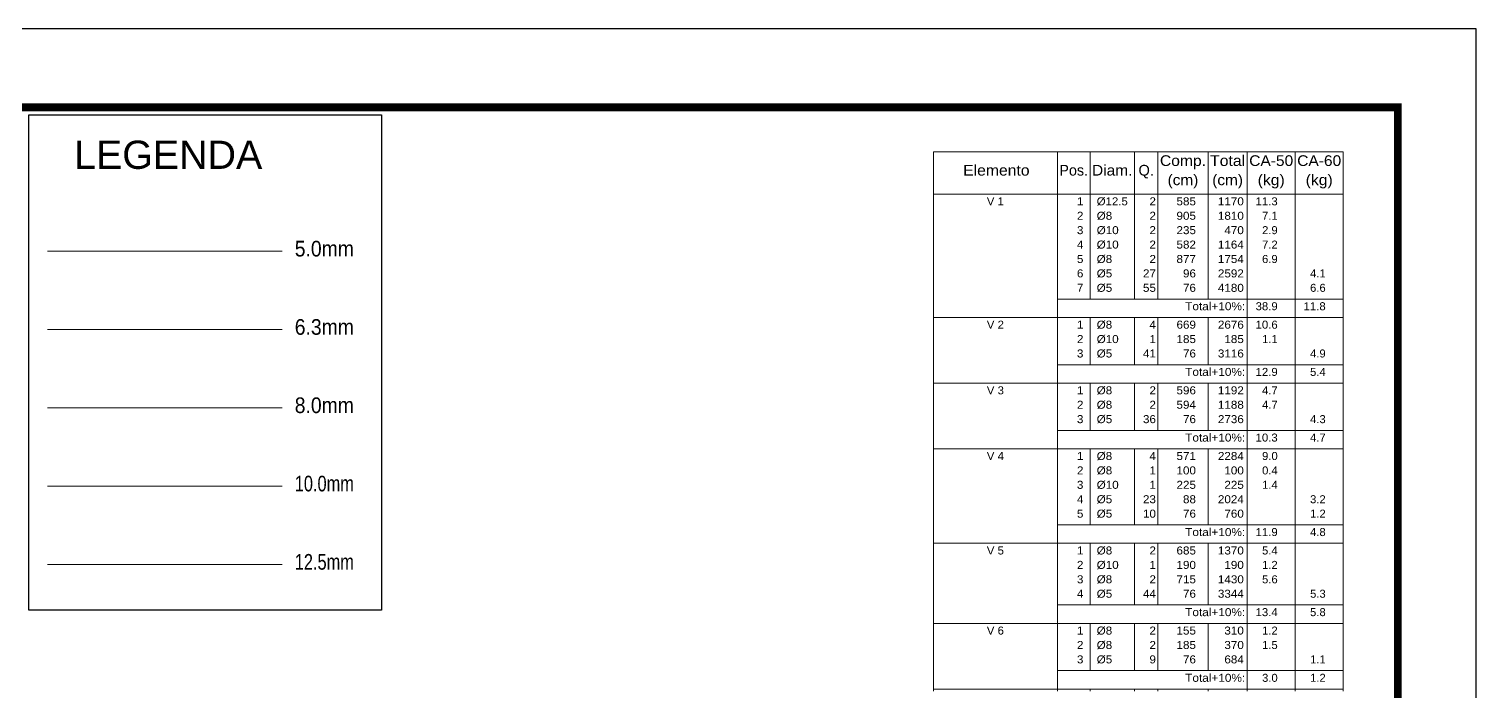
# Model space of a CAD drawing. Header units: centimetres. Extents: x 3194 to 3278, y -951 to -517.
# Drawn here: x 3259.92 to 3278.42, y -525.27 to -516.81 of the extents above; entities that cross this region are included whole.
import ezdxf
from ezdxf.enums import TextEntityAlignment as Align

# ---------------------------------------------------------------- set-up
doc = ezdxf.new("R2010")
doc.units = ezdxf.units.CM
for name, color, linetype, lineweight in [('ARM_LONGITUDINAL_Ø10', 33, 'Continuous', 9), ('ARM_LONGITUDINAL_Ø12_5', 34, 'Continuous', 9), ('ARM_LONGITUDINAL_Ø6_3', 31, 'Continuous', 9), ('ARM_LONGITUDINAL_Ø8', 32, 'Continuous', 9), ('ARM_TRANSVERSAL_Ø5', 120, 'Continuous', 9), ('TABELAS', 7, 'Continuous', 0), ('TEXTO_TABELAS', 7, 'Continuous', 0)]:
    doc.layers.add(name, color=color, linetype=linetype, lineweight=lineweight)
doc.layers.add('ARQ-FOLHA', color=7, linetype='Continuous')
doc.layers.add('Camada 1', color=7, linetype='Continuous')
doc.styles.add('CYPETXT', font='arial.ttf', dxfattribs={"height": 0.2})
doc.styles.add('TQS_ARIAL', font='arial.ttf')

# ---------------------------------------------------------------- blocks, each defined once
blk = doc.blocks.new('FOLHA A1')
at = {"layer": 'ARQ-FOLHA'}
for p, q in [((841, 0), (0, 0)), ((841, -594), (841, 0))]:
    blk.add_line(p, q, dxfattribs=at)
at = {"layer": 'ARQ-FOLHA', "const_width": 1}
blk.add_lwpolyline([(25, -10), (25, -584), (831, -584), (831, -10), (25, -10)], dxfattribs=at)

msp = doc.modelspace()

# ---------------------------------------------------------------- linework, layer by layer
msp.add_lwpolyline([(3259.9194, -517.90789), (3264.42772, -517.90789), (3264.42772, -524.23771), (3259.9194, -524.23771)], close=True)
at = {"layer": 'ARM_LONGITUDINAL_Ø10'}
msp.add_line((3260.15866, -522.65204), (3263.15866, -522.65204), dxfattribs=at)
at = {"layer": 'ARM_LONGITUDINAL_Ø12_5'}
msp.add_line((3260.15866, -523.65204), (3263.15866, -523.65204), dxfattribs=at)
at = {"layer": 'ARM_LONGITUDINAL_Ø6_3'}
msp.add_line((3260.15866, -520.65204), (3263.15866, -520.65204), dxfattribs=at)
at = {"layer": 'ARM_LONGITUDINAL_Ø8'}
msp.add_line((3260.15866, -521.65204), (3263.15866, -521.65204), dxfattribs=at)
at = {"layer": 'ARM_TRANSVERSAL_Ø5'}
msp.add_line((3260.15866, -519.65204), (3263.15866, -519.65204), dxfattribs=at)
at = {"layer": 'TABELAS'}
for p, q in [((3271.48162, -518.94779), (3271.48162, -518.38017)), ((3271.48162, -518.38017), (3276.7211, -518.38017)), ((3273.06686, -518.94779), (3273.06686, -518.38017)), ((3273.48414, -518.94779), (3273.48414, -518.38017)), ((3274.05278, -518.94779), (3274.05278, -518.38017)), ((3274.35244, -518.94779), (3274.35244, -518.38017)), ((3274.99268, -518.94779), (3274.99268, -518.38017)), ((3275.49382, -518.94779), (3275.49382, -518.38017)), ((3276.10746, -518.94779), (3276.10746, -518.38017)), ((3276.7211, -518.94779), (3276.7211, -518.38017)), ((3271.48162, -518.92222), (3276.7211, -518.92222)), ((3271.48162, -520.47167), (3271.48162, -518.94779)), ((3273.06686, -520.47167), (3273.06686, -518.94779)), ((3273.48414, -520.26201), (3273.48414, -518.94779)), ((3274.05278, -520.26201), (3274.05278, -518.94779)), ((3274.35244, -520.26201), (3274.35244, -518.94779)), ((3274.99268, -520.26201), (3274.99268, -518.94779)), ((3275.49382, -520.47167), (3275.49382, -518.94779)), ((3276.10746, -520.47167), (3276.10746, -518.94779)), ((3276.7211, -520.47167), (3276.7211, -518.94779)), ((3273.06686, -520.26201), (3276.7211, -520.26201)), ((3271.48162, -520.52281), (3271.48162, -520.47167)), ((3271.48162, -520.49724), (3276.7211, -520.49724)), ((3271.48162, -521.31032), (3271.48162, -520.52281)), ((3273.06686, -520.52281), (3273.06686, -520.47167)), ((3273.06686, -521.31032), (3273.06686, -520.52281)), ((3273.48414, -520.52281), (3273.48414, -520.49724)), ((3273.48414, -521.10066), (3273.48414, -520.52281)), ((3274.05278, -520.52281), (3274.05278, -520.49724)), ((3274.05278, -521.10066), (3274.05278, -520.52281)), ((3274.35244, -520.52281), (3274.35244, -520.49724)), ((3274.35244, -521.10066), (3274.35244, -520.52281)), ((3274.99268, -520.52281), (3274.99268, -520.49724)), ((3274.99268, -521.10066), (3274.99268, -520.52281)), ((3275.49382, -520.52281), (3275.49382, -520.47167)), ((3275.49382, -521.31032), (3275.49382, -520.52281)), ((3276.10746, -520.52281), (3276.10746, -520.47167)), ((3276.10746, -521.31032), (3276.10746, -520.52281)), ((3276.7211, -520.52281), (3276.7211, -520.47167)), ((3276.7211, -521.31032), (3276.7211, -520.52281)), ((3273.06686, -521.10066), (3276.7211, -521.10066)), ((3271.48162, -521.36145), (3271.48162, -521.31032)), ((3273.06686, -521.36145), (3273.06686, -521.31032)), ((3275.49382, -521.36145), (3275.49382, -521.31032)), ((3276.10746, -521.36145), (3276.10746, -521.31032)), ((3276.7211, -521.36145), (3276.7211, -521.31032)), ((3271.48162, -521.33589), (3276.7211, -521.33589)), ((3271.48162, -522.14896), (3271.48162, -521.36145)), ((3273.06686, -522.14896), (3273.06686, -521.36145)), ((3273.48414, -521.36145), (3273.48414, -521.33589)), ((3273.48414, -521.9393), (3273.48414, -521.36145)), ((3274.05278, -521.36145), (3274.05278, -521.33589)), ((3274.05278, -521.9393), (3274.05278, -521.36145)), ((3274.35244, -521.36145), (3274.35244, -521.33589)), ((3274.35244, -521.9393), (3274.35244, -521.36145)), ((3274.99268, -521.36145), (3274.99268, -521.33589)), ((3274.99268, -521.9393), (3274.99268, -521.36145)), ((3275.49382, -522.14896), (3275.49382, -521.36145)), ((3276.10746, -522.14896), (3276.10746, -521.36145)), ((3276.7211, -522.14896), (3276.7211, -521.36145)), ((3273.06686, -521.9393), (3276.7211, -521.9393)), ((3271.48162, -522.2001), (3271.48162, -522.14896)), ((3271.48162, -522.17453), (3276.7211, -522.17453)), ((3271.48162, -523.35579), (3271.48162, -522.2001)), ((3273.06686, -522.2001), (3273.06686, -522.14896)), ((3273.06686, -523.35579), (3273.06686, -522.2001)), ((3273.48414, -522.2001), (3273.48414, -522.17453)), ((3273.48414, -523.14613), (3273.48414, -522.2001)), ((3274.05278, -522.2001), (3274.05278, -522.17453)), ((3274.05278, -523.14613), (3274.05278, -522.2001)), ((3274.35244, -522.2001), (3274.35244, -522.17453)), ((3274.35244, -523.14613), (3274.35244, -522.2001)), ((3274.99268, -522.2001), (3274.99268, -522.17453)), ((3274.99268, -523.14613), (3274.99268, -522.2001)), ((3275.49382, -522.2001), (3275.49382, -522.14896)), ((3275.49382, -523.35579), (3275.49382, -522.2001)), ((3276.10746, -522.2001), (3276.10746, -522.14896)), ((3276.10746, -523.35579), (3276.10746, -522.2001)), ((3276.7211, -522.2001), (3276.7211, -522.14896)), ((3276.7211, -523.35579), (3276.7211, -522.2001)), ((3273.06686, -523.14613), (3276.7211, -523.14613)), ((3271.48162, -523.40693), (3271.48162, -523.35579)), ((3273.06686, -523.40693), (3273.06686, -523.35579)), ((3275.49382, -523.40693), (3275.49382, -523.35579)), ((3276.10746, -523.40693), (3276.10746, -523.35579)), ((3276.7211, -523.40693), (3276.7211, -523.35579)), ((3271.48162, -523.38136), (3276.7211, -523.38136)), ((3271.48162, -524.37853), (3271.48162, -523.40693)), ((3273.06686, -524.37853), (3273.06686, -523.40693)), ((3273.48414, -523.40693), (3273.48414, -523.38136)), ((3273.48414, -524.16887), (3273.48414, -523.40693)), ((3274.05278, -523.40693), (3274.05278, -523.38136)), ((3274.05278, -524.16887), (3274.05278, -523.40693)), ((3274.35244, -523.40693), (3274.35244, -523.38136)), ((3274.35244, -524.16887), (3274.35244, -523.40693)), ((3274.99268, -523.40693), (3274.99268, -523.38136)), ((3274.99268, -524.16887), (3274.99268, -523.40693)), ((3275.49382, -524.37853), (3275.49382, -523.40693)), ((3276.10746, -524.37853), (3276.10746, -523.40693)), ((3276.7211, -524.37853), (3276.7211, -523.40693)), ((3273.06686, -524.16887), (3276.7211, -524.16887)), ((3271.48162, -524.42967), (3271.48162, -524.37853)), ((3271.48162, -524.4041), (3276.7211, -524.4041)), ((3271.48162, -525.21718), (3271.48162, -524.42967)), ((3273.06686, -524.42967), (3273.06686, -524.37853)), ((3273.06686, -525.21718), (3273.06686, -524.42967)), ((3273.48414, -524.42967), (3273.48414, -524.4041)), ((3273.48414, -525.00751), (3273.48414, -524.42967)), ((3274.05278, -524.42967), (3274.05278, -524.4041)), ((3274.05278, -525.00751), (3274.05278, -524.42967)), ((3274.35244, -524.42967), (3274.35244, -524.4041)), ((3274.35244, -525.00751), (3274.35244, -524.42967)), ((3274.99268, -524.42967), (3274.99268, -524.4041)), ((3274.99268, -525.00751), (3274.99268, -524.42967)), ((3275.49382, -524.42967), (3275.49382, -524.37853)), ((3275.49382, -525.21718), (3275.49382, -524.42967)), ((3276.10746, -524.42967), (3276.10746, -524.37853)), ((3276.10746, -525.21718), (3276.10746, -524.42967)), ((3276.7211, -524.42967), (3276.7211, -524.37853)), ((3276.7211, -525.21718), (3276.7211, -524.42967)), ((3273.06686, -525.00751), (3276.7211, -525.00751)), ((3271.48162, -525.26831), (3271.48162, -525.21718)), ((3271.48162, -525.24274), (3276.7211, -525.24274)), ((3273.06686, -525.26831), (3273.06686, -525.21718)), ((3273.48414, -525.26831), (3273.48414, -525.24274)), ((3274.05278, -525.26831), (3274.05278, -525.24274)), ((3274.35244, -525.26831), (3274.35244, -525.24274)), ((3274.99268, -525.26831), (3274.99268, -525.24274)), ((3275.49382, -525.26831), (3275.49382, -525.21718)), ((3276.10746, -525.26831), (3276.10746, -525.21718)), ((3276.7211, -525.26831), (3276.7211, -525.21718))]:
    msp.add_line(p, q, dxfattribs=at)

# ---------------------------------------------------------------- block references
at = {"layer": 'ARQ-FOLHA', "xscale": 0.1, "yscale": 0.1, "zscale": 0.1}
msp.add_blockref('FOLHA A1', (3194.3194, -516.813), dxfattribs=at)

# ---------------------------------------------------------------- texts
at = {"style": 'CYPETXT'}
for s, width, p, p2 in [('5.0mm', 0.885362, (3263.31749, -519.71859), (3264.07349, -519.71859)), ('6.3mm', 0.885362, (3263.31749, -520.71859), (3264.07349, -520.71859)), ('8.0mm', 0.885362, (3263.31749, -521.71859), (3264.07349, -521.71859)), ('10.0mm', 0.749051, (3263.31749, -522.71859), (3264.07349, -522.71859)), ('12.5mm', 0.749051, (3263.31749, -523.71859), (3264.07349, -523.71859))]:
    msp.add_text(s, height=0.2, dxfattribs=dict(at, width=width)).set_placement(p, p2, align=Align.FIT)
at = {"layer": 'Camada 1', "color": 0, "lineweight": 25, "style": 'TQS_ARIAL'}
msp.add_text('LEGENDA', height=0.360425, dxfattribs=at).set_placement((3260.4964, -518.59968))
at = {"layer": 'TEXTO_TABELAS', "style": 'CYPETXT'}
for s, height, width, p, p2 in [('Elemento', 0.136365, 1.054768, (3271.86259, -518.68529), (3272.71146, -518.68529)), ('Pos.', 0.136365, 0.96052, (3273.09243, -518.68529), (3273.45857, -518.68529)), ('Diam.', 0.136365, 1.04029, (3273.50971, -518.68529), (3274.02721, -518.68529)), ('Q.', 0.136365, 0.9866, (3274.10341, -518.68529), (3274.30182, -518.68529)), ('Comp.', 0.136365, 1.04992, (3274.37801, -518.56256), (3274.96711, -518.56256)), ('Total', 0.136365, 1.062552, (3275.01825, -518.56256), (3275.46825, -518.56256)), ('CA-50', 0.136365, 1.041731, (3275.51939, -518.56256), (3276.08189, -518.56256)), ('CA-60', 0.136365, 1.041731, (3276.13303, -518.56256), (3276.69554, -518.56256)), ('(cm)', 0.136365, 1.031285, (3274.4762, -518.80802), (3274.86893, -518.80802)), ('(cm)', 0.136365, 1.031285, (3275.04688, -518.80802), (3275.43961, -518.80802)), ('(kg)', 0.136365, 1.053675, (3275.6278, -518.80802), (3275.97348, -518.80802)), ('(kg)', 0.136365, 1.053675, (3276.24144, -518.80802), (3276.58713, -518.80802)), ('V 1', 0.102274, 1.022957, (3272.16455, -519.06541), (3272.38393, -519.06541)), ('1', 0.10227, 1.042546, (3273.31692, -519.06541), (3273.39976, -519.06541)), ('%%c12.5', 0.102274, 1.020866, (3273.56979, -519.06541), (3273.96713, -519.06541)), ('2', 0.10227, 1.042546, (3274.24403, -519.06541), (3274.32688, -519.06541)), ('585', 0.102274, 1.042546, (3274.58972, -519.06541), (3274.83824, -519.06541)), ('1170', 0.102274, 1.042546, (3275.11899, -519.06541), (3275.45035, -519.06541)), ('11.3', 0.102274, 1.015093, (3275.60121, -519.06541), (3275.88348, -519.06541)), ('2', 0.10227, 1.042546, (3273.31692, -519.2495), (3273.39976, -519.2495)), ('%%c8', 0.102274, 1.038327, (3273.56979, -519.2495), (3273.76769, -519.2495)), ('2', 0.10227, 1.042546, (3274.24403, -519.2495), (3274.32688, -519.2495)), ('905', 0.102274, 1.042546, (3274.58972, -519.2495), (3274.83824, -519.2495)), ('1810', 0.102274, 1.042546, (3275.11899, -519.2495), (3275.45035, -519.2495)), ('7.1', 0.102274, 1.00411, (3275.68405, -519.2495), (3275.88348, -519.2495)), ('3', 0.10227, 1.042546, (3273.31692, -519.43359), (3273.39976, -519.43359)), ('%%c10', 0.102274, 1.039569, (3273.56979, -519.43359), (3273.85054, -519.43359)), ('2', 0.10227, 1.042546, (3274.24403, -519.43359), (3274.32688, -519.43359)), ('235', 0.102274, 1.042546, (3274.58972, -519.43359), (3274.83824, -519.43359)), ('470', 0.102274, 1.042546, (3275.20183, -519.43359), (3275.45035, -519.43359)), ('2.9', 0.102274, 1.00411, (3275.68405, -519.43359), (3275.88348, -519.43359)), ('4', 0.10227, 1.042546, (3273.31692, -519.61769), (3273.39976, -519.61769)), ('%%c10', 0.102274, 1.039569, (3273.56979, -519.61769), (3273.85054, -519.61769)), ('2', 0.10227, 1.042546, (3274.24403, -519.61769), (3274.32688, -519.61769)), ('582', 0.102274, 1.042546, (3274.58972, -519.61769), (3274.83824, -519.61769)), ('1164', 0.102274, 1.042546, (3275.11899, -519.61769), (3275.45035, -519.61769)), ('7.2', 0.102274, 1.00411, (3275.68405, -519.61769), (3275.88348, -519.61769)), ('5', 0.10227, 1.042546, (3273.31692, -519.80178), (3273.39976, -519.80178)), ('%%c8', 0.102274, 1.038327, (3273.56979, -519.80178), (3273.76769, -519.80178)), ('2', 0.10227, 1.042546, (3274.24403, -519.80178), (3274.32688, -519.80178)), ('877', 0.102274, 1.042546, (3274.58972, -519.80178), (3274.83824, -519.80178)), ('1754', 0.102274, 1.042546, (3275.11899, -519.80178), (3275.45035, -519.80178)), ('6.9', 0.102274, 1.00411, (3275.68405, -519.80178), (3275.88348, -519.80178)), ('6', 0.10227, 1.042546, (3273.31692, -519.98587), (3273.39976, -519.98587)), ('%%c5', 0.102274, 1.038327, (3273.56979, -519.98587), (3273.76769, -519.98587)), ('27', 0.102274, 1.042546, (3274.16119, -519.98587), (3274.32688, -519.98587)), ('96', 0.102274, 1.042546, (3274.67256, -519.98587), (3274.83824, -519.98587)), ('2592', 0.102274, 1.042546, (3275.11899, -519.98587), (3275.45035, -519.98587)), ('4.1', 0.102274, 1.00411, (3276.29769, -519.98587), (3276.49713, -519.98587)), ('7', 0.10227, 1.042546, (3273.31692, -520.16996), (3273.39976, -520.16996)), ('%%c5', 0.102274, 1.038327, (3273.56979, -520.16996), (3273.76769, -520.16996)), ('55', 0.102274, 1.042546, (3274.16119, -520.16996), (3274.32688, -520.16996)), ('76', 0.102274, 1.042546, (3274.67256, -520.16996), (3274.83824, -520.16996)), ('4180', 0.102274, 1.042546, (3275.11899, -520.16996), (3275.45035, -520.16996)), ('6.6', 0.102274, 1.00411, (3276.29769, -520.16996), (3276.49713, -520.16996)), ('Total+10%:', 0.102274, 1.055486, (3274.7012, -520.40519), (3275.46825, -520.40519)), ('38.9', 0.102274, 1.015093, (3275.60121, -520.40519), (3275.88348, -520.40519)), ('11.8', 0.102274, 1.015093, (3276.21485, -520.40519), (3276.49713, -520.40519)), ('V 2', 0.102274, 1.022957, (3272.16455, -520.64042), (3272.38393, -520.64042)), ('1', 0.10227, 1.042546, (3273.31692, -520.64042), (3273.39976, -520.64042)), ('%%c8', 0.102274, 1.038327, (3273.56979, -520.64042), (3273.76769, -520.64042)), ('4', 0.10227, 1.042546, (3274.24403, -520.64042), (3274.32688, -520.64042)), ('669', 0.102274, 1.042546, (3274.58972, -520.64042), (3274.83824, -520.64042)), ('2676', 0.102274, 1.042546, (3275.11899, -520.64042), (3275.45035, -520.64042)), ('10.6', 0.102274, 1.015093, (3275.60121, -520.64042), (3275.88348, -520.64042)), ('2', 0.10227, 1.042546, (3273.31692, -520.82452), (3273.39976, -520.82452)), ('%%c10', 0.102274, 1.039569, (3273.56979, -520.82452), (3273.85054, -520.82452)), ('1', 0.10227, 1.042546, (3274.24403, -520.82452), (3274.32688, -520.82452)), ('185', 0.102274, 1.042546, (3274.58972, -520.82452), (3274.83824, -520.82452)), ('185', 0.102274, 1.042546, (3275.20183, -520.82452), (3275.45035, -520.82452)), ('1.1', 0.102274, 1.00411, (3275.68405, -520.82452), (3275.88348, -520.82452)), ('3', 0.10227, 1.042546, (3273.31692, -521.00861), (3273.39976, -521.00861)), ('%%c5', 0.102274, 1.038327, (3273.56979, -521.00861), (3273.76769, -521.00861)), ('41', 0.102274, 1.042546, (3274.16119, -521.00861), (3274.32688, -521.00861)), ('76', 0.102274, 1.042546, (3274.67256, -521.00861), (3274.83824, -521.00861)), ('3116', 0.102274, 1.042546, (3275.11899, -521.00861), (3275.45035, -521.00861)), ('4.9', 0.102274, 1.00411, (3276.29769, -521.00861), (3276.49713, -521.00861)), ('Total+10%:', 0.102274, 1.055486, (3274.7012, -521.24384), (3275.46825, -521.24384)), ('12.9', 0.102274, 1.015093, (3275.60121, -521.24384), (3275.88348, -521.24384)), ('5.4', 0.102274, 1.00411, (3276.29769, -521.24384), (3276.49713, -521.24384)), ('V 3', 0.102274, 1.022957, (3272.16455, -521.47907), (3272.38393, -521.47907)), ('1', 0.10227, 1.042546, (3273.31692, -521.47907), (3273.39976, -521.47907)), ('%%c8', 0.102274, 1.038327, (3273.56979, -521.47907), (3273.76769, -521.47907)), ('2', 0.10227, 1.042546, (3274.24403, -521.47907), (3274.32688, -521.47907)), ('596', 0.102274, 1.042546, (3274.58972, -521.47907), (3274.83824, -521.47907)), ('1192', 0.102274, 1.042546, (3275.11899, -521.47907), (3275.45035, -521.47907)), ('4.7', 0.102274, 1.00411, (3275.68405, -521.47907), (3275.88348, -521.47907)), ('2', 0.10227, 1.042546, (3273.31692, -521.66316), (3273.39976, -521.66316)), ('%%c8', 0.102274, 1.038327, (3273.56979, -521.66316), (3273.76769, -521.66316)), ('2', 0.10227, 1.042546, (3274.24403, -521.66316), (3274.32688, -521.66316)), ('594', 0.102274, 1.042546, (3274.58972, -521.66316), (3274.83824, -521.66316)), ('1188', 0.102274, 1.042546, (3275.11899, -521.66316), (3275.45035, -521.66316)), ('4.7', 0.102274, 1.00411, (3275.68405, -521.66316), (3275.88348, -521.66316)), ('3', 0.10227, 1.042546, (3273.31692, -521.84725), (3273.39976, -521.84725)), ('%%c5', 0.102274, 1.038327, (3273.56979, -521.84725), (3273.76769, -521.84725)), ('36', 0.102274, 1.042546, (3274.16119, -521.84725), (3274.32688, -521.84725)), ('76', 0.102274, 1.042546, (3274.67256, -521.84725), (3274.83824, -521.84725)), ('2736', 0.102274, 1.042546, (3275.11899, -521.84725), (3275.45035, -521.84725)), ('4.3', 0.102274, 1.00411, (3276.29769, -521.84725), (3276.49713, -521.84725)), ('Total+10%:', 0.102274, 1.055486, (3274.7012, -522.08248), (3275.46825, -522.08248)), ('10.3', 0.102274, 1.015093, (3275.60121, -522.08248), (3275.88348, -522.08248)), ('4.7', 0.102274, 1.00411, (3276.29769, -522.08248), (3276.49713, -522.08248)), ('V 4', 0.102274, 1.022957, (3272.16455, -522.31771), (3272.38393, -522.31771)), ('1', 0.10227, 1.042546, (3273.31692, -522.31771), (3273.39976, -522.31771)), ('%%c8', 0.102274, 1.038327, (3273.56979, -522.31771), (3273.76769, -522.31771)), ('4', 0.10227, 1.042546, (3274.24403, -522.31771), (3274.32688, -522.31771)), ('571', 0.102274, 1.042546, (3274.58972, -522.31771), (3274.83824, -522.31771)), ('2284', 0.102274, 1.042546, (3275.11899, -522.31771), (3275.45035, -522.31771)), ('9.0', 0.102274, 1.00411, (3275.68405, -522.31771), (3275.88348, -522.31771)), ('2', 0.10227, 1.042546, (3273.31692, -522.50181), (3273.39976, -522.50181)), ('%%c8', 0.102274, 1.038327, (3273.56979, -522.50181), (3273.76769, -522.50181)), ('1', 0.10227, 1.042546, (3274.24403, -522.50181), (3274.32688, -522.50181)), ('100', 0.102274, 1.042546, (3274.58972, -522.50181), (3274.83824, -522.50181)), ('100', 0.102274, 1.042546, (3275.20183, -522.50181), (3275.45035, -522.50181)), ('0.4', 0.102274, 1.00411, (3275.68405, -522.50181), (3275.88348, -522.50181)), ('3', 0.10227, 1.042546, (3273.31692, -522.6859), (3273.39976, -522.6859)), ('%%c10', 0.102274, 1.039569, (3273.56979, -522.6859), (3273.85054, -522.6859)), ('1', 0.10227, 1.042546, (3274.24403, -522.6859), (3274.32688, -522.6859)), ('225', 0.102274, 1.042546, (3274.58972, -522.6859), (3274.83824, -522.6859)), ('225', 0.102274, 1.042546, (3275.20183, -522.6859), (3275.45035, -522.6859)), ('1.4', 0.102274, 1.00411, (3275.68405, -522.6859), (3275.88348, -522.6859)), ('4', 0.10227, 1.042546, (3273.31692, -522.86999), (3273.39976, -522.86999)), ('%%c5', 0.102274, 1.038327, (3273.56979, -522.86999), (3273.76769, -522.86999)), ('23', 0.102274, 1.042546, (3274.16119, -522.86999), (3274.32688, -522.86999)), ('88', 0.102274, 1.042546, (3274.67256, -522.86999), (3274.83824, -522.86999)), ('2024', 0.102274, 1.042546, (3275.11899, -522.86999), (3275.45035, -522.86999)), ('3.2', 0.102274, 1.00411, (3276.29769, -522.86999), (3276.49713, -522.86999)), ('5', 0.10227, 1.042546, (3273.31692, -523.05409), (3273.39976, -523.05409)), ('%%c5', 0.102274, 1.038327, (3273.56979, -523.05409), (3273.76769, -523.05409)), ('10', 0.102274, 1.042546, (3274.16119, -523.05409), (3274.32688, -523.05409)), ('76', 0.102274, 1.042546, (3274.67256, -523.05409), (3274.83824, -523.05409)), ('760', 0.102274, 1.042546, (3275.20183, -523.05409), (3275.45035, -523.05409)), ('1.2', 0.102274, 1.00411, (3276.29769, -523.05409), (3276.49713, -523.05409)), ('Total+10%:', 0.102274, 1.055486, (3274.7012, -523.28932), (3275.46825, -523.28932)), ('11.9', 0.102274, 1.015093, (3275.60121, -523.28932), (3275.88348, -523.28932)), ('4.8', 0.102274, 1.00411, (3276.29769, -523.28932), (3276.49713, -523.28932)), ('V 5', 0.102274, 1.022957, (3272.16455, -523.52454), (3272.38393, -523.52454)), ('1', 0.10227, 1.042546, (3273.31692, -523.52454), (3273.39976, -523.52454)), ('%%c8', 0.102274, 1.038327, (3273.56979, -523.52454), (3273.76769, -523.52454)), ('2', 0.10227, 1.042546, (3274.24403, -523.52454), (3274.32688, -523.52454)), ('685', 0.102274, 1.042546, (3274.58972, -523.52454), (3274.83824, -523.52454)), ('1370', 0.102274, 1.042546, (3275.11899, -523.52454), (3275.45035, -523.52454)), ('5.4', 0.102274, 1.00411, (3275.68405, -523.52454), (3275.88348, -523.52454)), ('2', 0.10227, 1.042546, (3273.31692, -523.70864), (3273.39976, -523.70864)), ('%%c10', 0.102274, 1.039569, (3273.56979, -523.70864), (3273.85054, -523.70864)), ('1', 0.10227, 1.042546, (3274.24403, -523.70864), (3274.32688, -523.70864)), ('190', 0.102274, 1.042546, (3274.58972, -523.70864), (3274.83824, -523.70864)), ('190', 0.102274, 1.042546, (3275.20183, -523.70864), (3275.45035, -523.70864)), ('1.2', 0.102274, 1.00411, (3275.68405, -523.70864), (3275.88348, -523.70864)), ('3', 0.10227, 1.042546, (3273.31692, -523.89273), (3273.39976, -523.89273)), ('%%c8', 0.102274, 1.038327, (3273.56979, -523.89273), (3273.76769, -523.89273)), ('2', 0.10227, 1.042546, (3274.24403, -523.89273), (3274.32688, -523.89273)), ('715', 0.102274, 1.042546, (3274.58972, -523.89273), (3274.83824, -523.89273)), ('1430', 0.102274, 1.042546, (3275.11899, -523.89273), (3275.45035, -523.89273)), ('5.6', 0.102274, 1.00411, (3275.68405, -523.89273), (3275.88348, -523.89273)), ('4', 0.10227, 1.042546, (3273.31692, -524.07682), (3273.39976, -524.07682)), ('%%c5', 0.102274, 1.038327, (3273.56979, -524.07682), (3273.76769, -524.07682)), ('44', 0.102274, 1.042546, (3274.16119, -524.07682), (3274.32688, -524.07682)), ('76', 0.102274, 1.042546, (3274.67256, -524.07682), (3274.83824, -524.07682)), ('3344', 0.102274, 1.042546, (3275.11899, -524.07682), (3275.45035, -524.07682)), ('5.3', 0.102274, 1.00411, (3276.29769, -524.07682), (3276.49713, -524.07682)), ('Total+10%:', 0.102274, 1.055486, (3274.7012, -524.31205), (3275.46825, -524.31205)), ('13.4', 0.102274, 1.015093, (3275.60121, -524.31205), (3275.88348, -524.31205)), ('5.8', 0.102274, 1.00411, (3276.29769, -524.31205), (3276.49713, -524.31205)), ('V 6', 0.102274, 1.022957, (3272.16455, -524.54728), (3272.38393, -524.54728)), ('1', 0.10227, 1.042546, (3273.31692, -524.54728), (3273.39976, -524.54728)), ('%%c8', 0.102274, 1.038327, (3273.56979, -524.54728), (3273.76769, -524.54728)), ('2', 0.10227, 1.042546, (3274.24403, -524.54728), (3274.32688, -524.54728)), ('155', 0.102274, 1.042546, (3274.58972, -524.54728), (3274.83824, -524.54728)), ('310', 0.102274, 1.042546, (3275.20183, -524.54728), (3275.45035, -524.54728)), ('1.2', 0.102274, 1.00411, (3275.68405, -524.54728), (3275.88348, -524.54728)), ('2', 0.10227, 1.042546, (3273.31692, -524.73138), (3273.39976, -524.73138)), ('%%c8', 0.102274, 1.038327, (3273.56979, -524.73138), (3273.76769, -524.73138)), ('2', 0.10227, 1.042546, (3274.24403, -524.73138), (3274.32688, -524.73138)), ('185', 0.102274, 1.042546, (3274.58972, -524.73138), (3274.83824, -524.73138)), ('370', 0.102274, 1.042546, (3275.20183, -524.73138), (3275.45035, -524.73138)), ('1.5', 0.102274, 1.00411, (3275.68405, -524.73138), (3275.88348, -524.73138)), ('3', 0.10227, 1.042546, (3273.31692, -524.91547), (3273.39976, -524.91547)), ('%%c5', 0.102274, 1.038327, (3273.56979, -524.91547), (3273.76769, -524.91547)), ('9', 0.10227, 1.042546, (3274.24403, -524.91547), (3274.32688, -524.91547)), ('76', 0.102274, 1.042546, (3274.67256, -524.91547), (3274.83824, -524.91547)), ('684', 0.102274, 1.042546, (3275.20183, -524.91547), (3275.45035, -524.91547)), ('1.1', 0.102274, 1.00411, (3276.29769, -524.91547), (3276.49713, -524.91547)), ('Total+10%:', 0.102274, 1.055486, (3274.7012, -525.1507), (3275.46825, -525.1507)), ('3.0', 0.102274, 1.00411, (3275.68405, -525.1507), (3275.88348, -525.1507)), ('1.2', 0.102274, 1.00411, (3276.29769, -525.1507), (3276.49713, -525.1507))]:
    msp.add_text(s, height=height, dxfattribs=dict(at, width=width)).set_placement(p, p2, align=Align.FIT)

doc.saveas('drawing.dxf')
